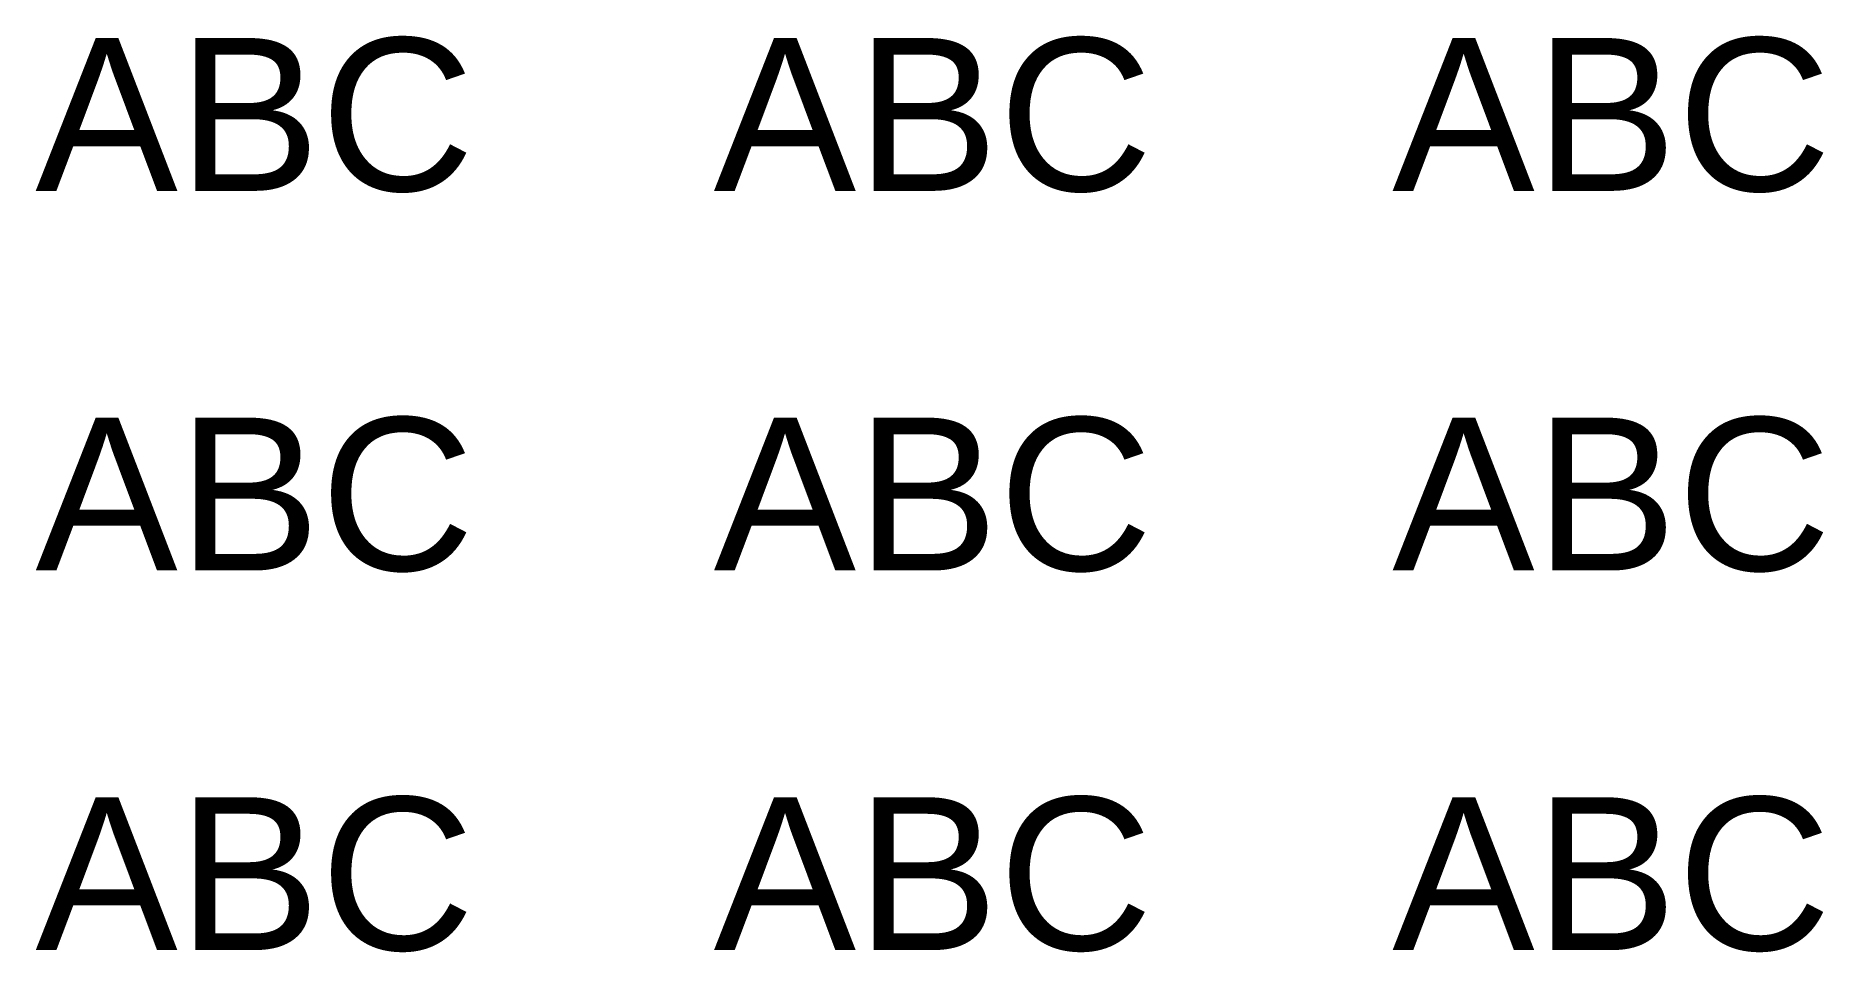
# Model space of a CAD drawing. Header units: millimetres. Extents: x -19 to 98, y -40 to 20.
import ezdxf
from ezdxf.enums import TextEntityAlignment as Align

# ---------------------------------------------------------------- set-up
doc = ezdxf.new("R2010")
doc.units = ezdxf.units.MM
doc.layers.get('0').update_dxf_attribs({"lineweight": 25})
doc.styles.add('textstyle11', font='Arial.ttf')
doc.styles.add('textstyle12', font='Arial.ttf')
doc.styles.add('textstyle13', font='Arial.ttf')
doc.styles.add('textstyle14', font='Arial.ttf')
doc.styles.add('textstyle15', font='Arial.ttf')
doc.styles.add('textstyle16', font='Arial.ttf')
doc.styles.add('textstyle17', font='Arial.ttf')
doc.styles.add('textstyle18', font='Arial.ttf')
doc.styles.add('textstyle19', font='Arial.ttf')

msp = doc.modelspace()

# ---------------------------------------------------------------- texts
at = {"style": 'textstyle11'}
msp.add_text('ABC', height=10, dxfattribs=at).set_placement((10, 19.83), align=Align.TOP_RIGHT)
at = {"style": 'textstyle13'}
msp.add_text('ABC', height=10, dxfattribs=at).set_placement((40, 19.83), align=Align.TOP_CENTER)
at = {"style": 'textstyle17'}
msp.add_text('ABC', height=10, dxfattribs=at).set_placement((70.02, 19.83), align=Align.TOP_LEFT)
at = {"style": 'textstyle18'}
msp.add_text('ABC', height=10, dxfattribs=at).set_placement((10, -10), align=Align.MIDDLE_RIGHT)
at = {"style": 'textstyle14'}
msp.add_text('ABC', height=10, dxfattribs=at).set_placement((40, -10), align=Align.MIDDLE_CENTER)
at = {"style": 'textstyle15'}
msp.add_text('ABC', height=10, dxfattribs=at).set_placement((70.02, -10), align=Align.MIDDLE_LEFT)
at = {"style": 'textstyle19'}
msp.add_text('ABC', height=10, dxfattribs=at).set_placement((10, -39.83), align=Align.RIGHT)
at = {"style": 'textstyle12'}
msp.add_text('ABC', height=10, dxfattribs=at).set_placement((40, -39.83), align=Align.CENTER)
at = {"style": 'textstyle16'}
msp.add_text('ABC', height=10, dxfattribs=at).set_placement((70.02, -39.83))

doc.saveas('drawing.dxf')
